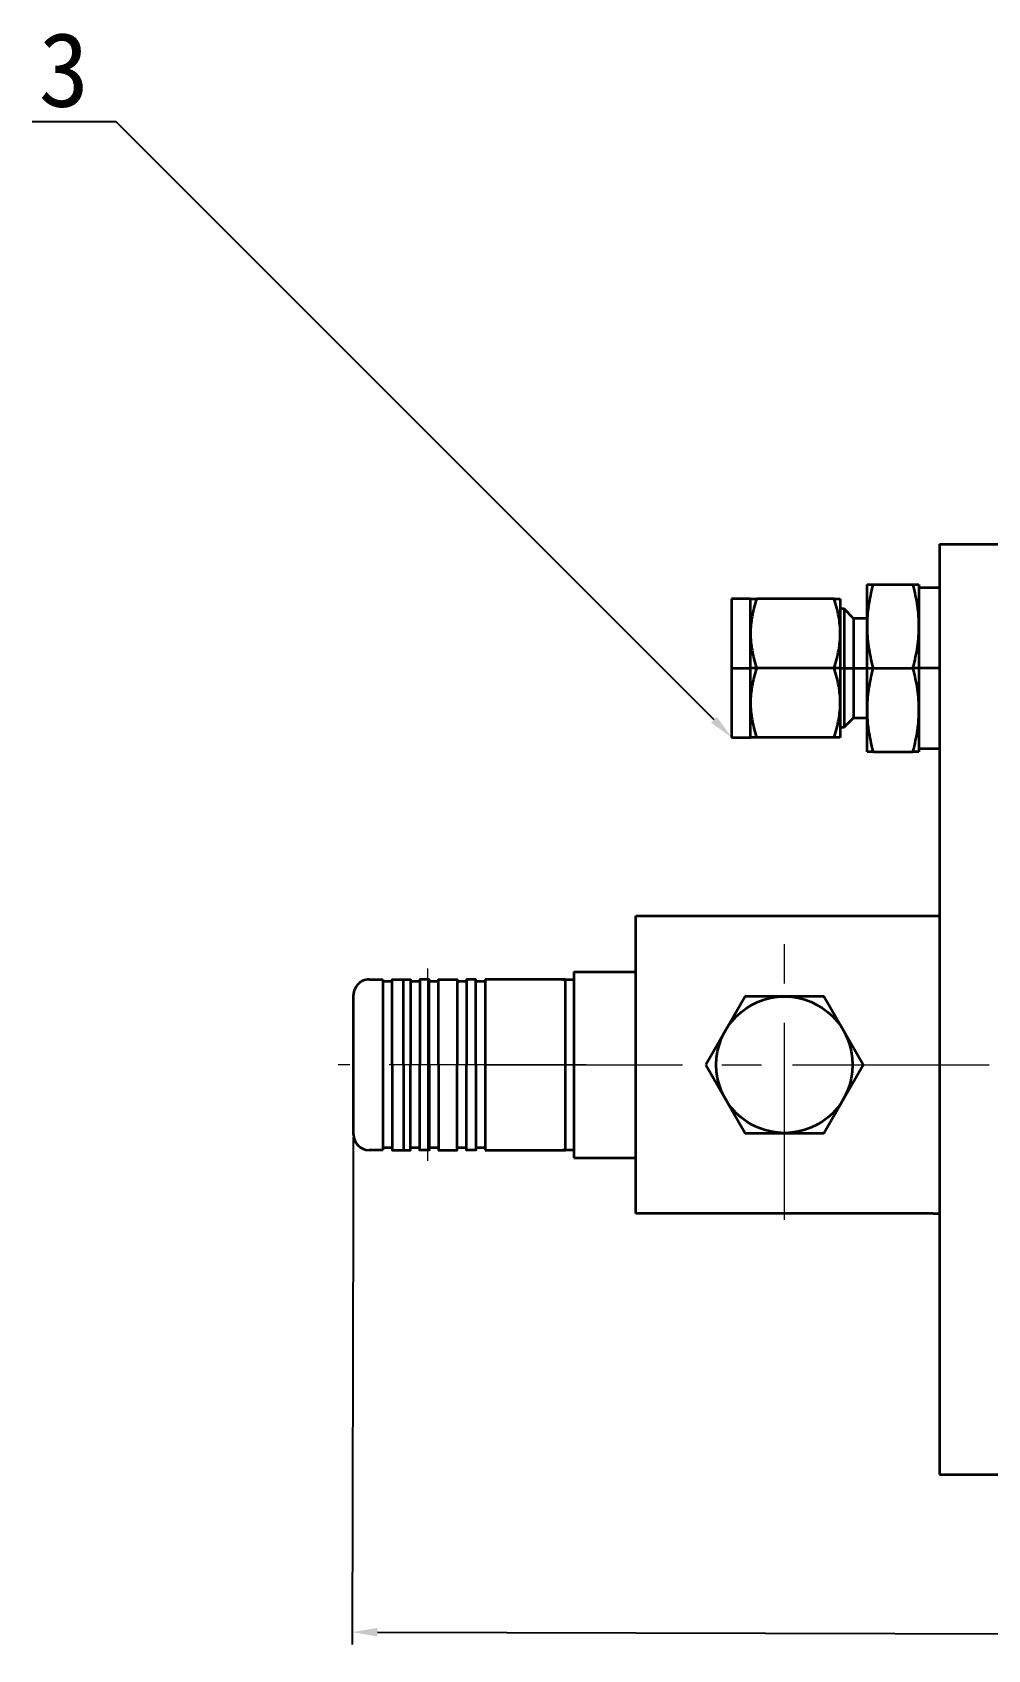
# Model space of a CAD drawing. Header units: millimetres. Extents: x 747 to 1827, y 470 to 2062.
# Drawn here: x 760.7 to 914.8, y 1801.7 to 2062.4 of the extents above; entities that cross this region are included whole.
import ezdxf
from ezdxf import colors
from ezdxf.entities.mleader import LeaderData, LeaderLine
from ezdxf.math import Vec2, Vec3

# ---------------------------------------------------------------- set-up
doc = ezdxf.new("R2010")
doc.units = ezdxf.units.MM
doc.header["$PDSIZE"] = -1
doc.linetypes.add('CENTER', pattern=[10.16, 6.35, -1.27, 1.27, -1.27])
doc.layers.get('0').update_dxf_attribs({"lineweight": 35})
doc.layers.get('Defpoints').update_dxf_attribs({"lineweight": 35})
doc.layers.add('CENTER', color=1, linetype='CENTER', lineweight=18)
doc.layers.add('标注层', color=4, linetype='Continuous', lineweight=18)
doc.dimstyles.new('ISO-25', dxfattribs={"dimtxt": 2.5, "dimasz": 2.5, "dimexe": 1.25, "dimexo": 0.625, "dimtad": 1, "dimtxsty": 'Standard', "dimcen": 2.5, "dimadec": 0, "dimazin": 0, "dimtfac": 1, "dimtmove": 0, "dimatfit": 3, "dimfxl": 1, "dimarcsym": 0})

# ---------------------------------------------------------------- blocks, each defined once
blk = doc.blocks.new('EDG-01C')
for p, q in [((-11.25, 94.5), (11.25, 94.5)), ((-13.75, 89.8), (-13.75, 92)), ((13.75, 92), (13.75, 89.8)), ((0, 89.8), (-13.75, 89.8)), ((-13.4, 88.3), (-13.4, 89.8)), ((13.75, 89.8), (0, 89.8)), ((13.4, 88.3), (13.4, 89.8)), ((0, 86.45), (-13.7, 86.45)), ((0, 86.45), (13.7, 86.45)), ((-13.4, 83.8), (-13.4, 85.3)), ((13.4, 83.8), (13.4, 85.3)), ((-13.4, 80.8), (-13.4, 82.3)), ((13.4, 80.8), (13.4, 82.3)), ((-13.4, 76.3), (-13.4, 77.8)), ((13.4, 76.3), (13.4, 77.8)), ((0, 73.3), (-13.75, 73.3)), ((-13.75, 73.3), (-13.75, 60.3)), ((-13.4, 73.3), (-13.4, 74.8)), ((13.75, 73.3), (0, 73.3)), ((13.4, 73.3), (13.4, 74.8)), ((13.75, 60.3), (13.75, 73.3)), ((-13.75, 59), (-13.75, 60.8)), ((-13.75, 60.3), (13.75, 60.3)), ((-13.75, 60.3), (13.75, 60.3)), ((13.75, 60.8), (13.75, 59)), ((15, 59), (-15, 59)), ((15, 59), (-15, 59)), ((-15, 59), (-15, 49)), ((13.75, 59), (-13.75, 59)), ((15, 59), (15, 49)), ((-24, 1), (-24, 49)), ((-24, 49), (0, 49)), ((0, 49), (24, 49)), ((24, 49), (24, 1)), ((-24, 1), (-24, 0)), ((24, 0), (-24, 0)), ((24, 1), (24, 0))]:
    blk.add_line(p, q)
for points in [[(0, 88.3), (-13.75, 88.3), (-13.75, 85.3), (0, 85.3)], [(0, 88.3), (13.75, 88.3), (13.75, 85.3), (0, 85.3)], [(0, 82.3), (-13.75, 82.3), (-13.75, 83.8), (0, 83.8)], [(0, 82.3), (13.75, 82.3), (13.75, 83.8), (0, 83.8)], [(0, 80.8), (-13.75, 80.8), (-13.75, 77.8), (0, 77.8)], [(0, 80.8), (13.75, 80.8), (13.75, 77.8), (0, 77.8)], [(0, 74.8), (-13.75, 74.8), (-13.75, 76.3), (0, 76.3)], [(0, 74.8), (13.75, 74.8), (13.75, 76.3), (0, 76.3)]]:
    blk.add_lwpolyline(points)
blk.add_lwpolyline([(0, 37.7), (-11, 31.35), (-11, 18.65), (0, 12.3), (11, 18.65), (11, 31.35)], close=True)
blk.add_circle((0, 25), 11)
for centre, start, end in [((-11.25, 92), 90, 180), ((11.25, 92), 360, 90)]:
    blk.add_arc(centre, 2.5, start, end)
at = {"layer": 'CENTER', "color": 1, "ltscale": 5}
blk.add_line((0, 57), (0, 97), dxfattribs=at)
at = {"layer": 'CENTER', "ltscale": 5}
for p, q in [((-15.5, 82.5), (15.5, 82.5)), ((0, 73.18), (0, 0)), ((-25, 25), (25, 25))]:
    blk.add_line(p, q, dxfattribs=at)
blk = doc.blocks.new('*D133')
at = {"layer": 'Defpoints', "color": 0, "lineweight": 35, "transparency": 16777216}
for p in [(812.57, 1895.98), (1130.07, 1895.15), (1129.83, 1803.7)]:
    blk.add_point(p, dxfattribs=at)
at = {"layer": '标注层', "color": 0, "lineweight": -2, "transparency": 16777216}
for p, q in [((812.57, 1895.98), (812.32, 1802.53)), ((1130.07, 1895.15), (1129.82, 1801.7)), ((816.41, 1804.52), (1125.75, 1803.71))]:
    blk.add_line(p, q, dxfattribs=at)
at = {"layer": '标注层', "color": 0, "lineweight": 35, "transparency": 16777216}
for points in [[(816.41, 1805.2), (816.4, 1803.84), (812.33, 1804.53)], [(1125.75, 1804.39), (1125.74, 1803.03), (1129.83, 1803.7)]]:
    blk.add_solid(points, dxfattribs=at)
at = {"layer": '标注层', "color": 0, "lineweight": 18, "transparency": 16777216, "insert": (971.09, 1807.39), "char_height": 3.5, "attachment_point": 5, "rotation": 359.8501}
blk.add_mtext('318', dxfattribs=at)

msp = doc.modelspace()

# ---------------------------------------------------------------- linework, layer by layer
at = {"color": 7, "linetype": 'Continuous', "lineweight": 35}
for p, q in [((907.066, 1979.927), (907.066, 1829.927)), ((907.066, 1979.927), (922.393, 1979.927)), ((876.586, 1971.103), (873.538, 1971.103)), ((873.538, 1971.103), (873.538, 1959.927)), ((876.586, 1965.515), (876.586, 1971.103)), ((890.066, 1971.103), (877.584, 1971.103)), ((891.064, 1971.103), (891.064, 1965.515)), ((895.382, 1966.674), (895.382, 1973.421)), ((896.355, 1973.421), (902.79, 1973.421)), ((903.764, 1973.421), (903.764, 1966.674)), ((907.066, 1972.881), (903.764, 1972.881)), ((907.066, 1972.881), (907.066, 1959.927)), ((891.71, 1969.452), (891.064, 1969.452)), ((893.223, 1967.939), (891.71, 1969.452)), ((891.71, 1969.452), (891.71, 1959.927)), ((895.382, 1967.939), (893.223, 1967.939)), ((893.223, 1967.939), (893.223, 1959.927)), ((895.382, 1959.927), (895.382, 1966.674)), ((903.764, 1966.674), (903.764, 1959.927)), ((876.586, 1959.927), (876.586, 1965.515)), ((891.064, 1965.515), (891.064, 1959.927)), ((873.538, 1959.927), (876.586, 1959.927)), ((873.538, 1959.927), (873.538, 1948.751)), ((877.584, 1959.927), (876.586, 1959.927)), ((876.586, 1954.339), (876.586, 1959.927)), ((890.066, 1959.927), (877.584, 1959.927)), ((891.064, 1959.927), (890.066, 1959.927)), ((891.064, 1959.927), (891.064, 1954.339)), ((891.064, 1959.927), (891.71, 1959.927)), ((891.71, 1959.927), (891.71, 1950.402)), ((891.71, 1959.927), (893.223, 1959.927)), ((893.223, 1959.927), (893.223, 1951.915)), ((893.223, 1959.927), (895.382, 1959.927)), ((895.382, 1959.927), (896.355, 1959.927)), ((895.382, 1953.18), (895.382, 1959.927)), ((896.355, 1959.927), (902.79, 1959.927)), ((903.764, 1959.927), (902.79, 1959.927)), ((903.764, 1959.927), (903.764, 1953.18)), ((907.066, 1959.927), (903.764, 1959.927)), ((907.066, 1959.927), (907.066, 1946.973)), ((907.066, 1959.927), (907.066, 1959.927)), ((876.586, 1948.751), (876.586, 1954.339)), ((891.064, 1954.339), (891.064, 1948.751)), ((895.382, 1946.433), (895.382, 1953.18)), ((903.764, 1953.18), (903.764, 1946.433)), ((891.064, 1950.402), (891.71, 1950.402)), ((891.71, 1950.402), (893.223, 1951.915)), ((893.223, 1951.915), (895.382, 1951.915)), ((873.538, 1948.751), (876.586, 1948.751)), ((890.066, 1948.751), (877.584, 1948.751)), ((896.355, 1946.433), (902.79, 1946.433)), ((903.764, 1946.973), (907.066, 1946.973)), ((907.066, 1829.927), (1057.066, 1829.927))]:
    msp.add_line(p, q, dxfattribs=at)
for points in [[(877.584, 1971.103), (877.239, 1970.067), (876.994, 1969.121), (876.667, 1967.293), (876.586, 1966.412), (876.586, 1965.515)], [(876.586, 1971.103), (876.586, 1971.103), (876.667, 1971.103), (876.994, 1971.103), (877.239, 1971.103), (877.584, 1971.103)], [(891.064, 1965.515), (891.064, 1966.412), (890.982, 1967.293), (890.656, 1969.121), (890.411, 1970.067), (890.066, 1971.103)], [(890.066, 1971.103), (890.411, 1971.103), (890.656, 1971.103), (890.982, 1971.103), (891.064, 1971.103), (891.064, 1971.103)], [(896.355, 1973.421), (896.018, 1972.17), (895.78, 1971.028), (895.461, 1968.82), (895.382, 1967.757), (895.382, 1966.674)], [(895.382, 1973.421), (895.382, 1973.421), (895.461, 1973.421), (895.78, 1973.421), (896.018, 1973.421), (896.355, 1973.421)], [(903.764, 1966.674), (903.764, 1967.757), (903.684, 1968.82), (903.366, 1971.028), (903.127, 1972.17), (902.79, 1973.421)], [(902.79, 1973.421), (903.127, 1973.421), (903.366, 1973.421), (903.684, 1973.421), (903.764, 1973.421), (903.764, 1973.421)], [(895.382, 1966.674), (895.382, 1965.591), (895.461, 1964.527), (895.78, 1962.32), (896.018, 1961.178), (896.355, 1959.927)], [(902.79, 1959.927), (903.127, 1961.178), (903.366, 1962.32), (903.684, 1964.527), (903.764, 1965.591), (903.764, 1966.674)], [(876.586, 1965.515), (876.586, 1964.618), (876.667, 1963.737), (876.994, 1961.909), (877.239, 1960.963), (877.584, 1959.927)], [(890.066, 1959.927), (890.411, 1960.963), (890.656, 1961.909), (890.982, 1963.737), (891.064, 1964.618), (891.064, 1965.515)], [(877.584, 1959.927), (877.239, 1958.891), (876.994, 1957.945), (876.667, 1956.117), (876.586, 1955.236), (876.586, 1954.339)], [(891.064, 1954.339), (891.064, 1955.236), (890.982, 1956.117), (890.656, 1957.945), (890.411, 1958.891), (890.066, 1959.927)], [(896.355, 1959.927), (896.018, 1958.676), (895.78, 1957.534), (895.461, 1955.327), (895.382, 1954.264), (895.382, 1953.18)], [(903.764, 1953.18), (903.764, 1954.264), (903.684, 1955.327), (903.366, 1957.534), (903.127, 1958.676), (902.79, 1959.927)], [(876.586, 1954.339), (876.586, 1953.442), (876.667, 1952.561), (876.994, 1950.733), (877.239, 1949.787), (877.584, 1948.751)], [(890.066, 1948.751), (890.411, 1949.787), (890.656, 1950.733), (890.982, 1952.561), (891.064, 1953.442), (891.064, 1954.339)], [(895.382, 1953.18), (895.382, 1952.097), (895.461, 1951.034), (895.78, 1948.827), (896.018, 1947.684), (896.355, 1946.433)], [(902.79, 1946.433), (903.127, 1947.684), (903.366, 1948.827), (903.684, 1951.034), (903.764, 1952.097), (903.764, 1953.18)], [(877.584, 1948.751), (877.239, 1948.751), (876.994, 1948.751), (876.667, 1948.751), (876.586, 1948.751), (876.586, 1948.751)], [(891.064, 1948.751), (891.064, 1948.751), (890.982, 1948.751), (890.656, 1948.751), (890.411, 1948.751), (890.066, 1948.751)], [(896.355, 1946.433), (896.018, 1946.433), (895.78, 1946.433), (895.461, 1946.433), (895.382, 1946.433), (895.382, 1946.433)], [(903.764, 1946.433), (903.764, 1946.433), (903.684, 1946.433), (903.366, 1946.433), (903.127, 1946.433), (902.79, 1946.433)]]:
    msp.add_open_spline(points, degree=3, knots=[0, 0, 0, 0, 0.5, 0.5, 1, 1, 1, 1], dxfattribs=at)
at = {"layer": 'CENTER', "ltscale": 5}
msp.add_line((883.335, 1895.984), (920.247, 1895.984), dxfattribs=at)

# ---------------------------------------------------------------- block references
at = {"rotation": 89.99999999999937}
msp.add_blockref('EDG-01C', (907.066, 1895.984), dxfattribs=at)

# ---------------------------------------------------------------- dimensions: what is measured, and where the dimension line sits
at = {"layer": '标注层', "lineweight": 18}
dim = msp.add_aligned_dim(p1=(812.566, 1895.984), p2=(1130.066, 1895.153), distance=-91.451, text='318', dimstyle='ISO-25', override={"dimtxt": 3.5, "dimasz": 4.08, "dimexe": 2, "dimexo": 0, "dimgap": 1.524, "dimtoh": 1, "dimzin": 0, "dimadec": 2, "dimtzin": 0}, dxfattribs=at)
dim.commit()
dim.dimension.update_dxf_attribs({"geometry": '*D133', "text_midpoint": (971.085, 1807.392)})

# ---------------------------------------------------------------- leaders
ml = msp.add_multileader_mtext('Standard', dxfattribs=at)
ml.set_content('3', color=256)
ml.set_leader_properties()
ml.build(insert=Vec2(0, 0))
ml.multileader.update_dxf_attribs({"text_left_attachment_type": 6, "text_right_attachment_type": 6, "text_top_attachment_type": 10, "text_bottom_attachment_type": 10, "dogleg_length": 0.36})
ctx = ml.context
ctx.base_point, ctx.char_height, ctx.landing_gap_size, ctx.plane_origin = Vec3(757.924, 2048.004), 12, 4, Vec3(873.538, 1948.751)
ctx.left_attachment, ctx.right_attachment, ctx.top_attachment, ctx.bottom_attachment, ctx.text_align_type = 6, 6, 10, 10, 2
notes = []
notes.append((ctx, [(0, (1, 1, 0), (774.284, 2048.004), (-1, 0), 0.36, [(0, [(873.538, 1948.751)], 0, [])])]))
ctx.mtext.insert, ctx.mtext.alignment, ctx.mtext.flow_direction = Vec3(769.924, 2062.404), 3, 5
for ctx, leaders in notes:
    for number, flags, end, landing, length, lines in leaders:
        leader = LeaderData()
        leader.index, (leader.has_last_leader_line, leader.has_dogleg_vector, leader.attachment_direction) = number, flags
        leader.last_leader_point, leader.dogleg_vector, leader.dogleg_length = Vec3(end), Vec3(landing), length
        for number, points, colour, breaks in lines:
            line = LeaderLine()
            line.index, line.vertices, line.color, line.breaks = number, Vec3.list(points), colors.encode_raw_color(colour), breaks
            leader.lines.append(line)
        ctx.leaders.append(leader)

doc.saveas('drawing.dxf')
